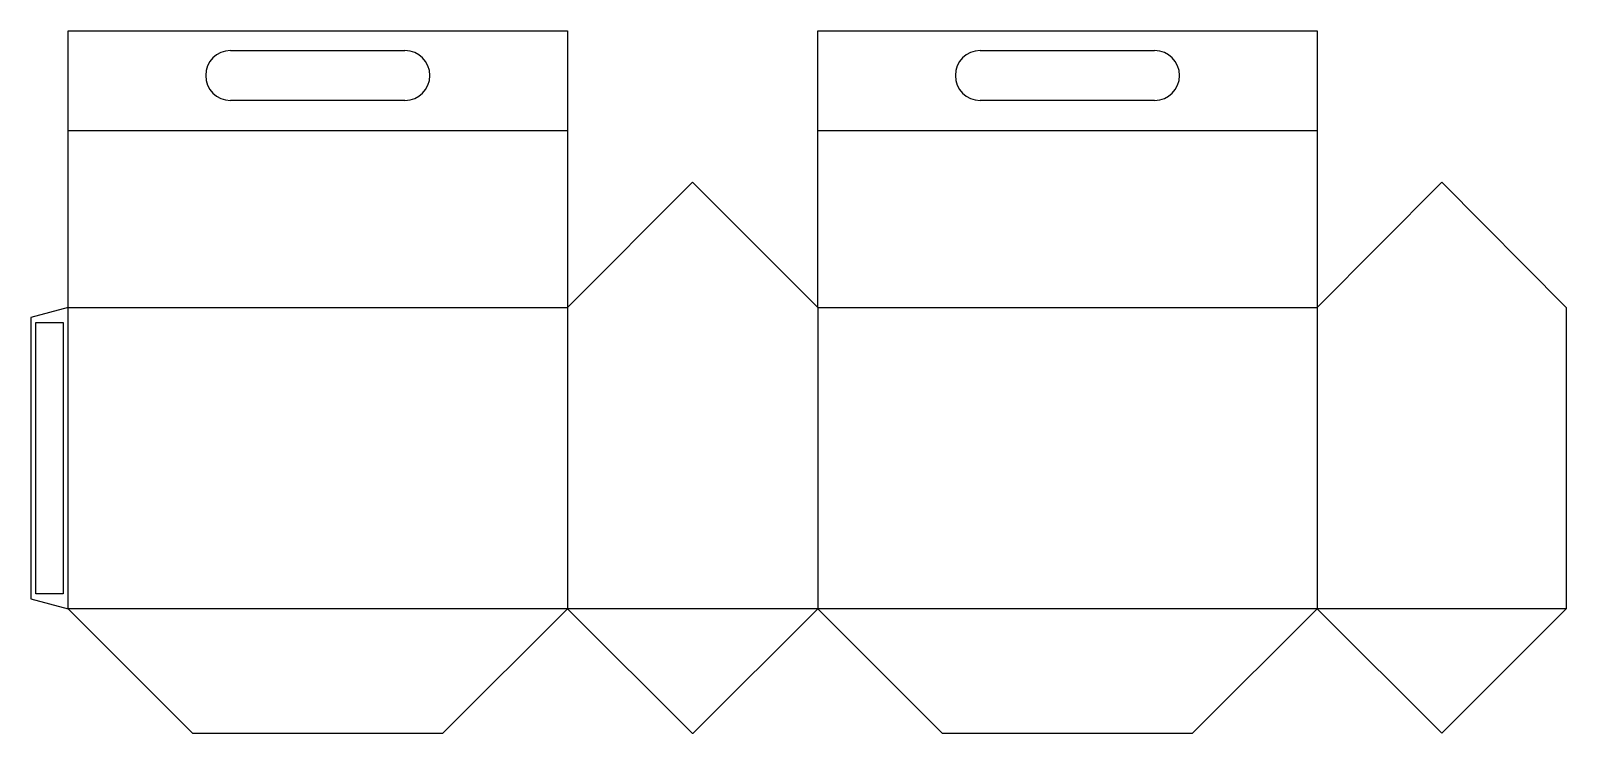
# Model space of a CAD drawing. Header units: millimetres. Extents: x 0 to 616, y 0 to 282.
import ezdxf

# ---------------------------------------------------------------- set-up
doc = ezdxf.new("R2010")
doc.units = ezdxf.units.MM
for name, color, linetype in [('CREASE', 5, 'CONTINUOUS'), ('CUT', 1, 'CONTINUOUS'), ('GLUE', 2, 'CONTINUOUS')]:
    doc.layers.add(name, color=color, linetype=linetype)

msp = doc.modelspace()

# ---------------------------------------------------------------- linework, layer by layer
at = {"layer": 'CREASE'}
for p, q in [((15, 241.929), (215.45, 241.929)), ((315.9, 241.929), (516.35, 241.929)), ((15, 50), (15, 170.9)), ((15, 170.9), (215.45, 170.9)), ((215.45, 170.9), (215.45, 50)), ((315.9, 170.9), (315.9, 50)), ((315.9, 170.9), (516.35, 170.9)), ((516.35, 170.9), (516.35, 50)), ((215.45, 50), (15, 50)), ((315.9, 50), (215.45, 50)), ((516.35, 50), (315.9, 50)), ((616.35, 50), (516.35, 50))]:
    msp.add_line(p, q, dxfattribs=at)
at = {"layer": 'CUT'}
for p, q in [((15, 241.929), (15, 281.929)), ((15, 281.929), (215.45, 281.929)), ((215.45, 281.929), (215.45, 241.929)), ((315.9, 241.929), (315.9, 281.929)), ((315.9, 281.929), (516.35, 281.929)), ((516.35, 281.929), (516.35, 241.929)), ((80.225, 273.929), (150.225, 273.929)), ((381.125, 273.929), (451.125, 273.929)), ((150.225, 253.929), (80.225, 253.929)), ((451.125, 253.929), (381.125, 253.929)), ((15, 170.9), (15, 241.929)), ((215.45, 241.929), (215.45, 170.9)), ((315.9, 170.9), (315.9, 241.929)), ((516.35, 241.929), (516.35, 170.9)), ((215.45, 170.9), (265.675, 221.125)), ((265.675, 221.125), (315.9, 170.9)), ((516.35, 170.9), (566.35, 221.125)), ((566.35, 221.125), (616.35, 170.9)), ((15, 170.9), (0, 166.881)), ((0, 166.881), (0, 54.019)), ((616.35, 170.9), (616.35, 50)), ((0, 54.019), (15, 50)), ((15, 50), (65, 0)), ((165.45, 0), (215.45, 50)), ((215.45, 50), (265.45, 0)), ((265.9, 0), (315.9, 50)), ((315.9, 50), (365.9, 0)), ((466.35, 0), (516.35, 50)), ((516.35, 50), (566.35, 0)), ((566.35, 0), (616.35, 50)), ((65, 0), (165.45, 0)), ((265.45, 0), (265.9, 0)), ((365.9, 0), (466.35, 0))]:
    msp.add_line(p, q, dxfattribs=at)
for centre, start, end in [((80.225, 263.929), 90, 180), ((150.225, 263.929), 0, 90), ((381.125, 263.929), 90, 180), ((451.125, 263.929), 0, 90), ((80.225, 263.929), 180, 270), ((150.225, 263.929), 270, 0), ((381.125, 263.929), 180, 270), ((451.125, 263.929), 270, 0)]:
    msp.add_arc(centre, 10, start, end, dxfattribs=at)
at = {"layer": 'GLUE'}
for p, q in [((2, 164.881), (13, 164.881)), ((2, 56.019), (2, 164.881)), ((13, 164.881), (13, 56.019)), ((13, 56.019), (2, 56.019))]:
    msp.add_line(p, q, dxfattribs=at)

doc.saveas('drawing.dxf')
